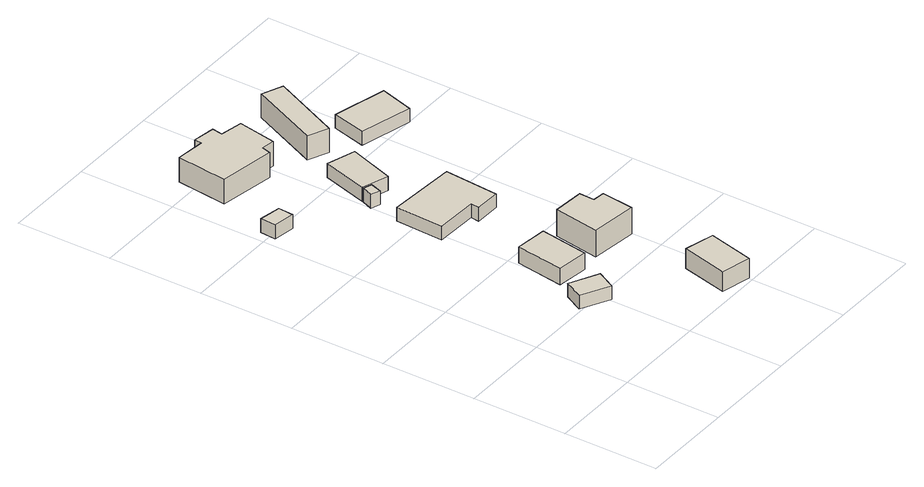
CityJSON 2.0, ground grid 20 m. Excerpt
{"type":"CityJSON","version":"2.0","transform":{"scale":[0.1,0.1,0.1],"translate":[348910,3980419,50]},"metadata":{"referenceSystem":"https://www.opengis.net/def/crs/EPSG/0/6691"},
"CityObjects":{
"building1":{"type":"Building","attributes":{"measuredHeight":3},"geometry":[{"type":"Solid","lod":"1","boundaries":[[[[0,1,2,3]],[[2,4,5,3]],[[1,6,4,2]],[[0,7,6,1]],[[3,5,7,0]],[[4,6,7,5]]]]}]},
"building2":{"type":"Building","attributes":{"measuredHeight":3},"geometry":[{"type":"Solid","lod":"1","boundaries":[[[[8,9,10,11]],[[10,12,13,11]],[[9,14,12,10]],[[8,15,14,9]],[[11,13,15,8]],[[12,14,15,13]]]]}]},
"building3":{"type":"Building","attributes":{"measuredHeight":4.1},"geometry":[{"type":"Solid","lod":"1","boundaries":[[[[16,17,18,19]],[[18,20,21,19]],[[17,22,20,18]],[[16,23,22,17]],[[19,21,23,16]],[[20,22,23,21]]]]}]},
"building4":{"type":"Building","attributes":{"measuredHeight":5},"geometry":[{"type":"Solid","lod":"1","boundaries":[[[[24,25,26,27]],[[26,28,29,27]],[[25,30,28,26]],[[24,31,30,25]],[[27,29,31,24]],[[28,30,31,29]]]]}]},
"building5":{"type":"Building","attributes":{"measuredHeight":3},"geometry":[{"type":"Solid","lod":"1","boundaries":[[[[32,33,34,35]],[[34,36,37,35]],[[33,38,36,34]],[[32,39,38,33]],[[35,37,39,32]],[[36,38,39,37]]]]}]},
"building6":{"type":"Building","attributes":{"measuredHeight":7.9},"geometry":[{"type":"Solid","lod":"1","boundaries":[[[[40,41,42,43,44,45,46,47,48,49]],[[48,50,51,49]],[[47,52,50,48]],[[46,53,52,47]],[[45,54,53,46]],[[44,55,54,45]],[[43,56,55,44]],[[42,57,56,43]],[[41,58,57,42]],[[40,59,58,41]],[[49,51,59,40]],[[50,52,53,54,55,56,57,58,59,51]]]]}]},
"building7":{"type":"Building","attributes":{"measuredHeight":3},"geometry":[{"type":"Solid","lod":"1","boundaries":[[[[60,61,62,63,64,65]],[[64,66,67,65]],[[63,68,66,64]],[[62,69,68,63]],[[61,70,69,62]],[[60,71,70,61]],[[65,67,71,60]],[[66,68,69,70,71,67]]]]}]},
"building8":{"type":"Building","attributes":{"measuredHeight":7.9},"geometry":[{"type":"Solid","lod":"1","boundaries":[[[[72,73,74,75,76,77]],[[76,78,79,77]],[[75,80,78,76]],[[74,81,80,75]],[[73,82,81,74]],[[72,83,82,73]],[[77,79,83,72]],[[78,80,81,82,83,79]]]]}]},
"building9":{"type":"Building","attributes":{"measuredHeight":3.4},"geometry":[{"type":"Solid","lod":"1","boundaries":[[[[84,85,86,87]],[[86,88,89,87]],[[85,90,88,86]],[[84,91,90,85]],[[87,89,91,84]],[[88,90,91,89]]]]}]},
"building10":{"type":"Building","attributes":{"measuredHeight":5.3},"geometry":[{"type":"Solid","lod":"1","boundaries":[[[[92,93,94,95]],[[94,96,97,95]],[[93,98,96,94]],[[92,99,98,93]],[[95,97,99,92]],[[96,98,99,97]]]]}]},
"building11":{"type":"Building","attributes":{"measuredHeight":3},"geometry":[{"type":"Solid","lod":"1","boundaries":[[[[100,101,102,103]],[[102,104,105,103]],[[101,106,104,102]],[[100,107,106,101]],[[103,105,107,100]],[[104,106,107,105]]]]}]}
},
"vertices":[
[226,214,5],[205,174,5],[146,206,5],[167,245,5],[146,206,35],[167,245,35],[205,174,35],[226,214,35],
[57,804,16],[54,772,16],[8,779,16],[11,812,16],[8,779,46],[11,812,46],[54,772,46],[57,804,46],
[198,374,12],[265,366,12],[249,264,12],[183,273,12],[249,264,48],[183,273,48],[265,366,48],[198,374,48],
[340,23,5],[364,121,5],[427,105,5],[403,8,5],[427,105,48],[403,8,48],[364,121,48],[340,23,48],
[211,706,19],[203,682,19],[184,689,19],[193,712,19],[184,689,49],[193,712,49],[203,682,49],[211,706,49],
[113,1013,23],[115,1029,23],[162,1021,23],[158,999,23],[206,990,23],[191,908,23],[163,912,23],[158,893,23],[40,912,23],[53,1020,23],[40,912,77],[53,1020,77],[158,893,77],[163,912,77],[191,908,77],[206,990,77],[158,999,77],[162,1021,77],[115,1029,77],[113,1013,77],
[324,619,18],[315,504,18],[261,505,18],[263,523,18],[173,526,18],[178,628,18],[173,526,48],[178,628,48],[263,523,48],[261,505,48],[315,504,48],[324,619,48],
[370,358,16],[369,326,16],[395,323,16],[386,255,16],[288,267,16],[304,363,16],[288,267,74],[304,363,74],[386,255,74],[395,323,74],[369,326,74],[370,358,74],
[193,714,19],[221,810,19],[281,791,19],[249,696,19],[281,791,50],[249,696,50],[221,810,50],[193,714,50],
[350,995,24],[284,849,24],[241,868,24],[306,1014,24],[241,868,76],[306,1014,76],[284,849,76],[350,995,76],
[466,854,25],[445,783,25],[335,812,25],[353,883,25],[335,812,55],[353,883,55],[445,783,55],[466,854,55]
]}
